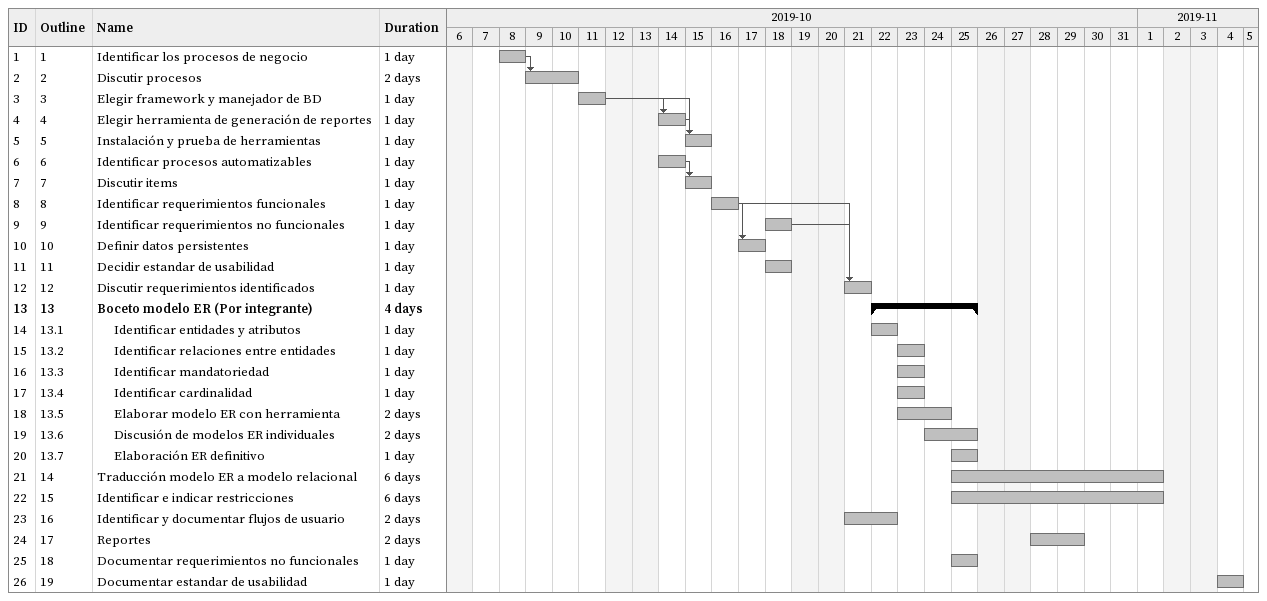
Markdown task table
| ID | WBS | Task | Duration | Start | Finish | Predecessors |
|---|---|---|---|---|---|---|
| 1 | 1 | Identificar los procesos de negocio | 1d | 2019-10-08 | 2019-10-08 |  |
| 2 | 2 | Discutir procesos | 2d | 2019-10-09 | 2019-10-10 | 1 |
| 3 | 3 | Elegir framework y manejador de BD | 1d | 2019-10-11 | 2019-10-11 |  |
| 4 | 4 | Elegir herramienta de generación de reportes | 1d | 2019-10-14 | 2019-10-14 | 3 |
| 5 | 5 | Instalación y prueba de herramientas | 1d | 2019-10-15 | 2019-10-15 | 3, 4 |
| 6 | 6 | Identificar procesos automatizables | 1d | 2019-10-14 | 2019-10-14 |  |
| 7 | 7 | Discutir items | 1d | 2019-10-15 | 2019-10-15 | 6 |
| 8 | 8 | Identificar requerimientos funcionales | 1d | 2019-10-16 | 2019-10-16 |  |
| 9 | 9 | Identificar requerimientos no funcionales | 1d | 2019-10-18 | 2019-10-18 |  |
| 10 | 10 | Definir datos persistentes | 1d | 2019-10-17 | 2019-10-17 | 8 |
| 11 | 11 | Decidir estandar de usabilidad | 1d | 2019-10-18 | 2019-10-18 |  |
| 12 | 12 | Discutir requerimientos identificados | 1d | 2019-10-21 | 2019-10-21 | 8, 9 |
| 13 | 13 | **Boceto modelo ER (Por integrante)** | 4d | 2019-10-22 | 2019-10-25 |  |
| 14 | 13.1 | Identificar entidades y atributos | 1d | 2019-10-22 | 2019-10-22 |  |
| 15 | 13.2 | Identificar relaciones entre entidades | 1d | 2019-10-23 | 2019-10-23 |  |
| 16 | 13.3 | Identificar mandatoriedad | 1d | 2019-10-23 | 2019-10-23 |  |
| 17 | 13.4 | Identificar cardinalidad | 1d | 2019-10-23 | 2019-10-23 |  |
| 18 | 13.5 | Elaborar modelo ER con herramienta | 2d | 2019-10-23 | 2019-10-24 |  |
| 19 | 13.6 | Discusión de modelos ER individuales | 2d | 2019-10-24 | 2019-10-25 |  |
| 20 | 13.7 | Elaboración ER definitivo | 1d | 2019-10-25 | 2019-10-25 |  |
| 21 | 14 | Traducción modelo ER a modelo relacional | 6d | 2019-10-25 | 2019-11-01 |  |
| 22 | 15 | Identificar e indicar restricciones | 6d | 2019-10-25 | 2019-11-01 |  |
| 23 | 16 | Identificar y documentar flujos de usuario | 2d | 2019-10-21 | 2019-10-22 |  |
| 24 | 17 | Reportes | 2d | 2019-10-28 | 2019-10-29 |  |
| 25 | 18 | Documentar requerimientos no funcionales | 1d | 2019-10-25 | 2019-10-25 |  |
| 26 | 19 | Documentar estandar de usabilidad | 1d | 2019-11-04 | 2019-11-04 |  |
